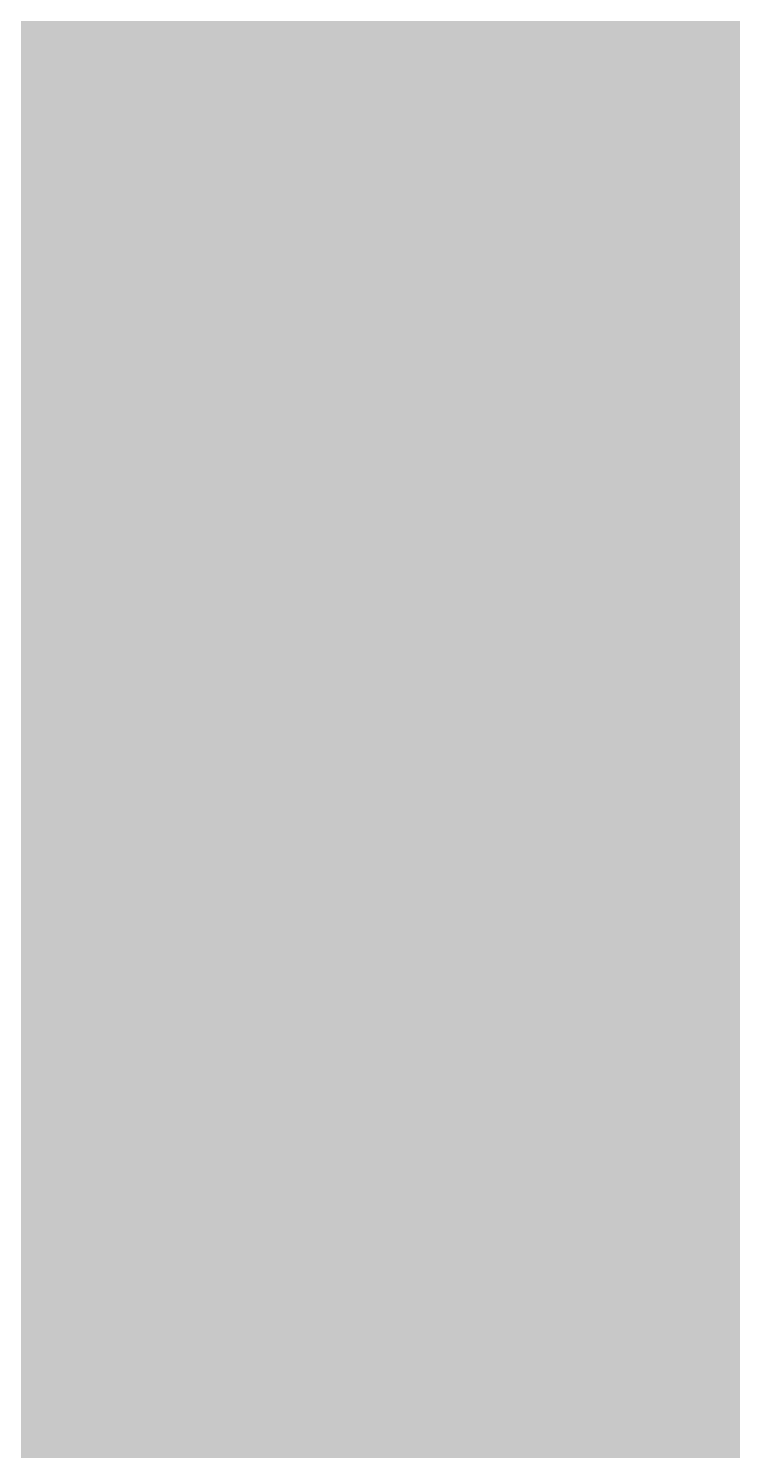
# Model space of a CAD drawing. Header units: millimetres. Extents: x 0 to 318, y 0 to 212.
# Drawn here: x 179.1 to 206, y 103.1 to 157.4 of the extents above; entities that cross this region are included whole.
import ezdxf

# ---------------------------------------------------------------- set-up
doc = ezdxf.new("R2010")
doc.units = ezdxf.units.MM

msp = doc.modelspace()

# ---------------------------------------------------------------- hatches: boundary and pattern name
for color, points in [(254, [(14.1633, 0.0536), (13.9878, 0.0533), (13.8125, 0.0559), (13.6373, 0.061), (13.462, 0.0686), (13.2893, 0.0787), (13.114, 0.0914), (12.9413, 0.1041), (12.7686, 0.1219), (12.5959, 0.1397), (12.4231, 0.16), (12.2504, 0.1829), (12.0777, 0.2057), (11.9075, 0.2337), (11.7373, 0.2616), (11.5672, 0.2921), (11.397, 0.3251), (11.2268, 0.3607), (11.0592, 0.3988), (10.8915, 0.4369), (10.7239, 0.4775), (10.5562, 0.5207), (10.3886, 0.5664), (10.2235, 0.6121), (10.0584, 0.6629), (9.8933, 0.7137), (9.7307, 0.7671), (9.5682, 0.8204), (9.4056, 0.8788), (9.2431, 0.9373), (9.083, 0.9982), (8.923, 1.0617), (8.763, 1.1252), (8.6055, 1.1938), (8.4455, 1.2624), (8.2906, 1.331), (8.1331, 1.4046), (7.9781, 1.4783), (7.8232, 1.5545), (7.6708, 1.6332), (7.5184, 1.7145), (7.366, 1.7958), (7.2161, 1.8796), (7.0663, 1.966), (6.919, 2.0523), (6.7716, 2.1438), (6.6243, 2.2352), (6.4795, 2.3266), (6.3348, 2.4232), (6.19, 2.5197), (6.0477, 2.6187), (5.908, 2.7178), (5.7683, 2.8194), (5.6286, 2.9235), (5.4915, 3.0302), (5.3543, 3.1369), (5.2197, 3.2461), (5.0851, 3.3579), (4.953, 3.4722), (4.8209, 3.5865), (4.6914, 3.7033), (4.5644, 3.8202), (4.4348, 3.9395), (4.3104, 4.0615), (4.1859, 4.1859), (4.0615, 4.3104), (3.9395, 4.4348), (3.8202, 4.5618), (3.7033, 4.6914), (3.5865, 4.8209), (3.4722, 4.953), (3.3579, 5.0851), (3.2487, 5.2197), (3.1369, 5.3543), (3.0302, 5.4915), (2.9235, 5.6286), (2.8194, 5.7683), (2.7178, 5.908), (2.6187, 6.0477), (2.5197, 6.19), (2.4232, 6.3348), (2.3266, 6.477), (2.2352, 6.6243), (2.1438, 6.7691), (2.0523, 6.9164), (1.966, 7.0663), (1.8796, 7.2161), (1.7958, 7.366), (1.7145, 7.5184), (1.6332, 7.6708), (1.5545, 7.8232), (1.4783, 7.9781), (1.4046, 8.1331), (1.331, 8.2906), (1.2598, 8.4455), (1.1913, 8.603), (1.1252, 8.763), (1.0592, 8.923), (0.9982, 9.083), (0.9373, 9.2431), (0.8763, 9.4056), (0.8204, 9.5682), (0.7645, 9.7307), (0.7112, 9.8933), (0.6604, 10.0584), (0.6121, 10.2235), (0.5639, 10.3911), (0.5207, 10.5562), (0.4775, 10.7239), (0.4343, 10.8915), (0.3962, 11.0592), (0.3607, 11.2268), (0.3251, 11.397), (0.2921, 11.5672), (0.2616, 11.7373), (0.2311, 11.9075), (0.2057, 12.0802), (0.1803, 12.2504), (0.1575, 12.4231), (0.1372, 12.5959), (0.1194, 12.7686), (0.1041, 12.9413), (0.0889, 13.1166), (0.0787, 13.2893), (0.0686, 13.4645), (0.061, 13.6373), (0.0559, 13.8125), (0.0508, 13.9878), (0.0508, 14.163), (0.0522, 197.6092), (0.0508, 197.7822), (0.0559, 197.9574), (0.061, 198.1327), (0.0686, 198.308), (0.0787, 198.4807), (0.0889, 198.6559), (0.1041, 198.8287), (0.1194, 199.0014), (0.1372, 199.1741), (0.1575, 199.3468), (0.1803, 199.5195), (0.2057, 199.6923), (0.2311, 199.8624), (0.2616, 200.0326), (0.2921, 200.2028), (0.3251, 200.373), (0.3607, 200.5432), (0.3962, 200.7108), (0.4343, 200.8784), (0.4775, 201.0461), (0.5207, 201.2137), (0.5639, 201.3814), (0.6121, 201.5465), (0.6604, 201.7116), (0.7112, 201.8767), (0.7645, 202.0392), (0.8204, 202.2018), (0.8763, 202.3643), (0.9373, 202.5269), (0.9982, 202.6869), (1.0592, 202.8469), (1.1252, 203.007), (1.1913, 203.1644), (1.2598, 203.3245), (1.331, 203.4794), (1.4046, 203.6369), (1.4783, 203.7918), (1.5545, 203.9468), (1.6332, 204.0992), (1.7145, 204.2516), (1.7958, 204.404), (1.8796, 204.5538), (1.966, 204.7037), (2.0523, 204.851), (2.1438, 204.9983), (2.2352, 205.1456), (2.3266, 205.2904), (2.4232, 205.4352), (2.5197, 205.58), (2.6187, 205.7222), (2.7178, 205.8619), (2.8194, 206.0016), (2.9235, 206.1413), (3.0302, 206.2785), (3.1369, 206.4156), (3.2487, 206.5503), (3.3579, 206.6849), (3.4722, 206.817), (3.5865, 206.949), (3.7033, 207.0786), (3.8202, 207.2056), (3.9395, 207.3351), (4.0615, 207.4596), (4.1859, 207.584), (4.3104, 207.7085), (4.4348, 207.8304), (4.5644, 207.9498), (4.6914, 208.0666), (4.8209, 208.1835), (4.953, 208.2978), (5.0851, 208.4121), (5.2197, 208.5213), (5.3543, 208.6331), (5.4915, 208.7397), (5.6286, 208.8464), (5.7683, 208.9506), (5.908, 209.0522), (6.0477, 209.1512), (6.19, 209.2503), (6.3348, 209.3468), (6.4795, 209.4433), (6.6243, 209.5348), (6.7716, 209.6262), (6.919, 209.7176), (7.0663, 209.804), (7.2161, 209.8904), (7.366, 209.9742), (7.5184, 210.0555), (7.6708, 210.1367), (7.8232, 210.2155), (7.9781, 210.2917), (8.1331, 210.3653), (8.2906, 210.439), (8.4455, 210.5101), (8.6055, 210.5787), (8.763, 210.6447), (8.923, 210.7108), (9.083, 210.7717), (9.2431, 210.8327), (9.4056, 210.8937), (9.5682, 210.9495), (9.7307, 211.0054), (9.8933, 211.0588), (10.0584, 211.1096), (10.2235, 211.1578), (10.3886, 211.2061), (10.5562, 211.2493), (10.7239, 211.2924), (10.8915, 211.3356), (11.0592, 211.3737), (11.2268, 211.4093), (11.397, 211.4448), (11.5672, 211.4779), (11.7373, 211.5083), (11.9075, 211.5388), (12.0777, 211.5642), (12.2504, 211.5896), (12.4231, 211.6125), (12.5959, 211.6328), (12.7686, 211.6506), (12.9413, 211.6658), (13.114, 211.6811), (13.2893, 211.6912), (13.462, 211.7014), (13.6373, 211.709), (13.8125, 211.7141), (13.9878, 211.7192), (14.163, 211.7192), (303.4411, 211.7203), (303.6164, 211.7192), (303.7891, 211.7141), (303.9643, 211.709), (304.1396, 211.7014), (304.3149, 211.6912), (304.4876, 211.6811), (304.6603, 211.6658), (304.8356, 211.6506), (305.0083, 211.6328), (305.181, 211.6125), (305.3512, 211.5896), (305.5239, 211.5642), (305.6941, 211.5388), (305.8668, 211.5083), (306.037, 211.4779), (306.2072, 211.4448), (306.3748, 211.4093), (306.545, 211.3737), (306.7126, 211.3356), (306.8803, 211.2924), (307.0479, 211.2493), (307.213, 211.2061), (307.3781, 211.1578), (307.5432, 211.1096), (307.7083, 211.0588), (307.8734, 211.0054), (308.036, 210.9495), (308.1985, 210.8937), (308.3611, 210.8327), (308.5211, 210.7717), (308.6811, 210.7108), (308.8411, 210.6447), (308.9986, 210.5787), (309.1561, 210.5101), (309.3136, 210.439), (309.4711, 210.3653), (309.626, 210.2917), (309.7784, 210.2155), (309.9333, 210.1367), (310.0857, 210.0555), (310.2381, 209.9742), (310.388, 209.8904), (310.5379, 209.804), (310.6852, 209.7176), (310.8325, 209.6262), (310.9798, 209.5348), (311.1246, 209.4433), (311.2694, 209.3468), (311.4116, 209.2503), (311.5539, 209.1512), (311.6961, 209.0522), (311.8358, 208.9506), (311.9755, 208.8464), (312.1127, 208.7397), (312.2473, 208.6331), (312.3844, 208.5213), (312.5165, 208.4121), (312.6511, 208.2978), (312.7807, 208.1835), (312.9128, 208.0666), (313.0398, 207.9498), (313.1668, 207.8304), (313.2938, 207.7085), (313.4182, 207.584), (313.5427, 207.4596), (313.6621, 207.3351), (313.784, 207.2056), (313.9008, 207.0786), (314.0177, 206.949), (314.132, 206.817), (314.2463, 206.6849), (314.3555, 206.5503), (314.4647, 206.4156), (314.5739, 206.2785), (314.6781, 206.1413), (314.7822, 206.0016), (314.8863, 205.8619), (314.9854, 205.7222), (315.0845, 205.58), (315.181, 205.4352), (315.275, 205.2904), (315.3689, 205.1456), (315.4604, 204.9983), (315.5493, 204.851), (315.6382, 204.7037), (315.7245, 204.5538), (315.8084, 204.404), (315.8896, 204.2516), (315.9684, 204.0992), (316.0471, 203.9468), (316.1233, 203.7918), (316.1995, 203.6369), (316.2706, 203.4794), (316.3418, 203.3245), (316.4103, 203.1644), (316.4764, 203.007), (316.5424, 202.8469), (316.6059, 202.6869), (316.6669, 202.5269), (316.7253, 202.3643), (316.7812, 202.2018), (316.8371, 202.0392), (316.8904, 201.8767), (316.9412, 201.7116), (316.9895, 201.5465), (317.0377, 201.3814), (317.0834, 201.2137), (317.1266, 201.0461), (317.1673, 200.8784), (317.2054, 200.7108), (317.2435, 200.5432), (317.2765, 200.373), (317.3095, 200.2028), (317.34, 200.0326), (317.3705, 199.8624), (317.3959, 199.6923), (317.4213, 199.5195), (317.4441, 199.3468), (317.4644, 199.1741), (317.4822, 199.0014), (317.4975, 198.8287), (317.5127, 198.6559), (317.5229, 198.4807), (317.533, 198.308), (317.5406, 198.1327), (317.5457, 197.9574), (317.5508, 197.7822), (317.5508, 197.6069), (317.5522, 14.1647), (317.5508, 13.9878), (317.5457, 13.8125), (317.5406, 13.6373), (317.533, 13.4645), (317.5229, 13.2893), (317.5127, 13.1166), (317.4975, 12.9413), (317.4822, 12.7686), (317.4644, 12.5959), (317.4441, 12.4231), (317.4213, 12.2504), (317.3959, 12.0802), (317.3705, 11.9075), (317.34, 11.7373), (317.3095, 11.5672), (317.2765, 11.397), (317.2435, 11.2268), (317.2054, 11.0592), (317.1673, 10.8915), (317.1266, 10.7239), (317.0834, 10.5562), (317.0377, 10.3911), (316.9895, 10.2235), (316.9412, 10.0584), (316.8904, 9.8933), (316.8371, 9.7307), (316.7812, 9.5682), (316.7253, 9.4056), (316.6669, 9.2431), (316.6059, 9.083), (316.5424, 8.923), (316.4764, 8.763), (316.4103, 8.603), (316.3418, 8.4455), (316.2706, 8.2906), (316.1995, 8.1331), (316.1233, 7.9781), (316.0471, 7.8232), (315.9684, 7.6708), (315.8896, 7.5184), (315.8084, 7.366), (315.7245, 7.2161), (315.6382, 7.0663), (315.5493, 6.9164), (315.4604, 6.7691), (315.3689, 6.6243), (315.275, 6.477), (315.181, 6.3348), (315.0845, 6.19), (314.9854, 6.0477), (314.8863, 5.908), (314.7822, 5.7683), (314.6781, 5.6286), (314.5739, 5.4915), (314.4647, 5.3543), (314.3555, 5.2197), (314.2463, 5.0851), (314.132, 4.953), (314.0177, 4.8209), (313.9008, 4.6914), (313.784, 4.5618), (313.6621, 4.4348), (313.5427, 4.3104), (313.4182, 4.1859), (313.2938, 4.0615), (313.1668, 3.9395), (313.0398, 3.8202), (312.9128, 3.7033), (312.7807, 3.5865), (312.6511, 3.4722), (312.5165, 3.3579), (312.3844, 3.2461), (312.2473, 3.1369), (312.1127, 3.0302), (311.9755, 2.9235), (311.8358, 2.8194), (311.6961, 2.7178), (311.5539, 2.6187), (311.4116, 2.5197), (311.2694, 2.4232), (311.1246, 2.3266), (310.9798, 2.2352), (310.8325, 2.1438), (310.6852, 2.0523), (310.5379, 1.966), (310.388, 1.8796), (310.2381, 1.7958), (310.0857, 1.7145), (309.9333, 1.6332), (309.7784, 1.5545), (309.626, 1.4783), (309.4711, 1.4046), (309.3136, 1.331), (309.1561, 1.2624), (308.9986, 1.1938), (308.8411, 1.1252), (308.6811, 1.0617), (308.5211, 0.9982), (308.3611, 0.9373), (308.1985, 0.8788), (308.036, 0.8204), (307.8734, 0.7671), (307.7083, 0.7137), (307.5432, 0.6629), (307.3781, 0.6121), (307.213, 0.5664), (307.0479, 0.5207), (306.8803, 0.4775), (306.7126, 0.4369), (306.545, 0.3988), (306.3748, 0.3607), (306.2072, 0.3251), (306.037, 0.2921), (305.8668, 0.2616), (305.6941, 0.2337), (305.5239, 0.2057), (305.3512, 0.1829), (305.181, 0.16), (305.0083, 0.1397), (304.8356, 0.1219), (304.6603, 0.1041), (304.4876, 0.0914), (304.3149, 0.0787), (304.1396, 0.0686), (303.9643, 0.061), (303.7891, 0.0559), (303.6164, 0.0533), (303.4411, 0.0533)]), (24, [(14.1633, 5.3453), (13.9344, 5.3467), (13.7084, 5.3543), (13.4849, 5.3696), (13.2613, 5.3899), (13.0378, 5.4153), (12.8194, 5.4458), (12.6009, 5.4813), (12.385, 5.522), (12.1717, 5.5702), (11.9583, 5.621), (11.7475, 5.6794), (11.5392, 5.7404), (11.3335, 5.8064), (11.1303, 5.8801), (10.9296, 5.9563), (10.729, 6.0376), (10.5334, 6.1239), (10.3378, 6.2128), (10.1473, 6.3094), (9.9593, 6.4084), (9.7714, 6.5126), (9.5885, 6.6218), (9.4082, 6.7335), (9.2304, 6.8504), (9.0576, 6.9698), (8.8849, 7.0968), (8.7173, 7.2238), (8.5522, 7.3584), (8.3896, 7.4955), (8.2321, 7.6352), (8.0772, 7.78), (7.9273, 7.9273), (7.7775, 8.0772), (7.6352, 8.2321), (7.493, 8.3922), (7.3558, 8.5522), (7.2238, 8.7173), (7.0942, 8.8875), (6.9698, 9.0576), (6.8504, 9.2329), (6.7335, 9.4107), (6.6192, 9.591), (6.5126, 9.7739), (6.4084, 9.9593), (6.3068, 10.1473), (6.2128, 10.3403), (6.1214, 10.5334), (6.035, 10.7315), (5.9538, 10.9296), (5.8776, 11.1303), (5.8064, 11.3335), (5.7404, 11.5418), (5.6769, 11.75), (5.621, 11.9583), (5.5677, 12.1717), (5.522, 12.385), (5.4813, 12.6009), (5.4432, 12.8194), (5.4127, 13.0404), (5.3873, 13.2613), (5.3696, 13.4849), (5.3543, 13.7084), (5.3467, 13.937), (5.3416, 14.163), (5.3439, 197.6092), (5.3467, 197.8355), (5.3543, 198.0616), (5.3696, 198.2851), (5.3873, 198.5086), (5.4127, 198.7321), (5.4432, 198.9506), (5.4813, 199.169), (5.522, 199.3849), (5.5677, 199.5983), (5.621, 199.8116), (5.6769, 200.0225), (5.7404, 200.2307), (5.8064, 200.4365), (5.8776, 200.6397), (5.9538, 200.8403), (6.035, 201.041), (6.1214, 201.2366), (6.2128, 201.4322), (6.3068, 201.6227), (6.4084, 201.8106), (6.5126, 201.9986), (6.6192, 202.1815), (6.7335, 202.3618), (6.8504, 202.5396), (6.9698, 202.7123), (7.0942, 202.885), (7.2238, 203.0527), (7.3558, 203.2178), (7.493, 203.3803), (7.6352, 203.5378), (7.7775, 203.6928), (7.9273, 203.8426), (8.0772, 203.9925), (8.2321, 204.1347), (8.3896, 204.277), (8.5522, 204.4141), (8.7173, 204.5462), (8.8849, 204.6757), (9.0576, 204.8002), (9.2304, 204.9196), (9.4082, 205.0364), (9.5885, 205.1507), (9.7714, 205.2574), (9.9593, 205.3615), (10.1473, 205.4631), (10.3378, 205.5571), (10.5334, 205.6486), (10.729, 205.7349), (10.9296, 205.8162), (11.1303, 205.8924), (11.3335, 205.9635), (11.5392, 206.0296), (11.7475, 206.0931), (11.9583, 206.1489), (12.1717, 206.2023), (12.385, 206.248), (12.6009, 206.2886), (12.8194, 206.3267), (13.0378, 206.3572), (13.2613, 206.3826), (13.4849, 206.4004), (13.7084, 206.4156), (13.9344, 206.4233), (14.163, 206.4283), (303.4411, 206.4286), (303.6672, 206.4233), (303.8932, 206.4156), (304.1193, 206.4004), (304.3428, 206.3826), (304.5638, 206.3572), (304.7822, 206.3267), (305.0007, 206.2886), (305.2166, 206.248), (305.4325, 206.2023), (305.6433, 206.1489), (305.8541, 206.0931), (306.0624, 206.0296), (306.2681, 205.9635), (306.4713, 205.8924), (306.6745, 205.8162), (306.8726, 205.7349), (307.0708, 205.6486), (307.2638, 205.5571), (307.4543, 205.4631), (307.6448, 205.3615), (307.8302, 205.2574), (308.0131, 205.1507), (308.1934, 205.0364), (308.3712, 204.9196), (308.5465, 204.8002), (308.7167, 204.6757), (308.8843, 204.5462), (309.0494, 204.4141), (309.212, 204.277), (309.3695, 204.1347), (309.5244, 203.9925), (309.6768, 203.8426), (309.8241, 203.6928), (309.9689, 203.5378), (310.1086, 203.3803), (310.2458, 203.2178), (310.3778, 203.0527), (310.5074, 202.885), (310.6318, 202.7123), (310.7538, 202.5396), (310.8706, 202.3618), (310.9824, 202.1815), (311.0916, 201.9986), (311.1957, 201.8106), (311.2948, 201.6227), (311.3888, 201.4322), (311.4802, 201.2366), (311.5666, 201.041), (311.6478, 200.8403), (311.724, 200.6397), (311.7952, 200.4365), (311.8637, 200.2307), (311.9247, 200.0225), (311.9806, 199.8116), (312.0339, 199.5983), (312.0796, 199.3849), (312.1203, 199.169), (312.1584, 198.9506), (312.1889, 198.7321), (312.2143, 198.5086), (312.2346, 198.2851), (312.2473, 198.0616), (312.2574, 197.8355), (312.26, 197.6069), (312.2605, 14.1647), (312.2574, 13.937), (312.2473, 13.7084), (312.2346, 13.4849), (312.2143, 13.2613), (312.1889, 13.0404), (312.1584, 12.8194), (312.1203, 12.6009), (312.0796, 12.385), (312.0339, 12.1717), (311.9806, 11.9583), (311.9247, 11.75), (311.8637, 11.5418), (311.7952, 11.3335), (311.724, 11.1303), (311.6478, 10.9296), (311.5666, 10.7315), (311.4802, 10.5334), (311.3888, 10.3403), (311.2948, 10.1473), (311.1957, 9.9593), (311.0916, 9.7739), (310.9824, 9.591), (310.8706, 9.4107), (310.7538, 9.2329), (310.6318, 9.0576), (310.5074, 8.8875), (310.3778, 8.7173), (310.2458, 8.5522), (310.1086, 8.3922), (309.9689, 8.2321), (309.8241, 8.0772), (309.6768, 7.9273), (309.5244, 7.78), (309.3695, 7.6352), (309.212, 7.4955), (309.0494, 7.3584), (308.8843, 7.2238), (308.7167, 7.0968), (308.5465, 6.9698), (308.3712, 6.8504), (308.1934, 6.7335), (308.0131, 6.6218), (307.8302, 6.5126), (307.6448, 6.4084), (307.4543, 6.3094), (307.2638, 6.2128), (307.0708, 6.1239), (306.8726, 6.0376), (306.6745, 5.9563), (306.4713, 5.8801), (306.2681, 5.8064), (306.0624, 5.7404), (305.8541, 5.6794), (305.6433, 5.621), (305.4325, 5.5702), (305.2166, 5.522), (305.0007, 5.4813), (304.7822, 5.4458), (304.5638, 5.4153), (304.3428, 5.3899), (304.1193, 5.3696), (303.8932, 5.3543), (303.6672, 5.3467), (303.4411, 5.3442)])]:
    msp.add_hatch(color=color).paths.add_polyline_path(points)
h = msp.add_hatch(color=254)
edge = h.paths.add_edge_path()
edge.add_line((190.1857, 134.2069), (190.34, 134.206))
edge.add_line((190.34, 134.206), (190.4949, 134.2034))
edge.add_line((190.4949, 134.2034), (190.6473, 134.2009))
edge.add_line((190.6473, 134.2009), (190.7972, 134.1958))
edge.add_line((190.7972, 134.1958), (190.942, 134.1907))
edge.add_line((190.942, 134.1907), (191.0867, 134.1831))
edge.add_line((191.0867, 134.1831), (191.229, 134.1755))
edge.add_line((191.229, 134.1755), (191.3687, 134.1653))
edge.add_line((191.3687, 134.1653), (191.5058, 134.1552))
edge.add_line((191.5058, 134.1552), (191.6405, 134.1399))
edge.add_line((191.6405, 134.1399), (191.7725, 134.1247))
edge.add_line((191.7725, 134.1247), (191.9021, 134.1095))
edge.add_line((191.9021, 134.1095), (192.0291, 134.0891))
edge.add_line((192.0291, 134.0891), (192.1561, 134.0688))
edge.add_line((192.1561, 134.0688), (192.278, 134.046))
edge.add_line((192.278, 134.046), (192.3974, 134.0206))
edge.add_line((192.3974, 134.0206), (192.5168, 133.9926))
edge.add_line((192.5168, 133.9926), (192.6311, 133.9621))
edge.add_line((192.6311, 133.9621), (192.7428, 133.9291))
edge.add_line((192.7428, 133.9291), (192.8546, 133.8936))
edge.add_line((192.8546, 133.8936), (192.9613, 133.8555))
edge.add_line((192.9613, 133.8555), (193.0679, 133.8148))
edge.add_line((193.0679, 133.8148), (193.1695, 133.7716))
edge.add_line((193.1695, 133.7716), (193.2711, 133.7259))
edge.add_line((193.2711, 133.7259), (193.3702, 133.6777))
edge.add_line((193.3702, 133.6777), (193.4642, 133.6243))
edge.add_line((193.4642, 133.6243), (193.5582, 133.571))
edge.add_line((193.5582, 133.571), (193.6496, 133.5126))
edge.add_line((193.6496, 133.5126), (193.736, 133.4491))
edge.add_line((193.736, 133.4491), (193.8223, 133.3856))
edge.add_line((193.8223, 133.3856), (193.9061, 133.317))
edge.add_line((193.9061, 133.317), (193.9874, 133.2459))
edge.add_line((193.9874, 133.2459), (194.0662, 133.1697))
edge.add_line((194.0662, 133.1697), (194.1424, 133.0909))
edge.add_line((194.1424, 133.0909), (194.2135, 133.0071))
edge.add_line((194.2135, 133.0071), (194.2846, 132.9207))
edge.add_line((194.2846, 132.9207), (194.3532, 132.8293))
edge.add_line((194.3532, 132.8293), (194.4192, 132.7353))
edge.add_line((194.4192, 132.7353), (194.4827, 132.6363))
edge.add_line((194.4827, 132.6363), (194.5462, 132.5347))
edge.add_line((194.5462, 132.5347), (194.6046, 132.428))
edge.add_line((194.6046, 132.428), (194.6605, 132.3162))
edge.add_line((194.6605, 132.3162), (194.7139, 132.1994))
edge.add_line((194.7139, 132.1994), (194.7647, 132.08))
edge.add_line((194.7647, 132.08), (194.8129, 131.9555))
edge.add_line((194.8129, 131.9555), (194.8586, 131.826))
edge.add_line((194.8586, 131.826), (194.9044, 131.6914))
edge.add_line((194.9044, 131.6914), (194.945, 131.5542))
edge.add_line((194.945, 131.5542), (194.9831, 131.4094))
edge.add_line((194.9831, 131.4094), (195.0187, 131.2621))
edge.add_line((195.0187, 131.2621), (195.0542, 131.1072))
edge.add_line((195.0542, 131.1072), (195.0847, 130.9497))
edge.add_line((195.0847, 130.9497), (195.1126, 130.7846))
edge.add_line((195.1126, 130.7846), (195.1406, 130.617))
edge.add_line((195.1406, 130.617), (195.1634, 130.4417))
edge.add_line((195.1634, 130.4417), (195.1863, 130.2614))
edge.add_line((195.1863, 130.2614), (195.2041, 130.0759))
edge.add_line((195.2041, 130.0759), (195.2193, 129.8854))
edge.add_line((195.2193, 129.8854), (195.2346, 129.6873))
edge.add_line((195.2346, 129.6873), (195.2447, 129.4867))
edge.add_line((195.2447, 129.4867), (195.2549, 129.2784))
edge.add_line((195.2549, 129.2784), (195.26, 129.065))
edge.add_line((195.26, 129.065), (195.265, 128.844))
edge.add_line((195.265, 128.844), (195.265, 128.618))
edge.add_line((195.265, 128.618), (195.2667, 126.1427))
edge.add_line((195.2667, 126.1427), (191.9002, 126.1427))
edge.add_line((191.9002, 126.1427), (191.5211, 126.1389))
edge.add_line((191.5211, 126.1389), (191.1502, 126.1313))
edge.add_line((191.1502, 126.1313), (190.7845, 126.1212))
edge.add_line((190.7845, 126.1212), (190.4263, 126.1059))
edge.add_line((190.4263, 126.1059), (190.0733, 126.0831))
edge.add_line((190.0733, 126.0831), (189.7253, 126.0577))
edge.add_line((189.7253, 126.0577), (189.3875, 126.0272))
edge.add_line((189.3875, 126.0272), (189.0522, 125.9942))
edge.add_line((189.0522, 125.9942), (188.7245, 125.9535))
edge.add_line((188.7245, 125.9535), (188.4045, 125.9103))
edge.add_line((188.4045, 125.9103), (188.087, 125.8595))
edge.add_line((188.087, 125.8595), (187.7797, 125.8062))
edge.add_line((187.7797, 125.8062), (187.4774, 125.7478))
edge.add_line((187.4774, 125.7478), (187.1802, 125.6817))
edge.add_line((187.1802, 125.6817), (186.8881, 125.6132))
edge.add_line((186.8881, 125.6132), (186.6036, 125.5395))
edge.add_line((186.6036, 125.5395), (186.3268, 125.4608))
edge.add_line((186.3268, 125.4608), (186.055, 125.3769))
edge.add_line((186.055, 125.3769), (185.7883, 125.288))
edge.add_line((185.7883, 125.288), (185.5292, 125.1941))
edge.add_line((185.5292, 125.1941), (185.2752, 125.095))
edge.add_line((185.2752, 125.095), (185.0263, 124.9909))
edge.add_line((185.0263, 124.9909), (184.785, 124.8816))
edge.add_line((184.785, 124.8816), (184.5488, 124.7673))
edge.add_line((184.5488, 124.7673), (184.3202, 124.648))
edge.add_line((184.3202, 124.648), (184.0967, 124.5235))
edge.add_line((184.0967, 124.5235), (183.8782, 124.394))
edge.add_line((183.8782, 124.394), (183.6674, 124.2593))
edge.add_line((183.6674, 124.2593), (183.4617, 124.1196))
edge.add_line((183.4617, 124.1196), (183.2635, 123.9723))
edge.add_line((183.2635, 123.9723), (183.0705, 123.8225))
edge.add_line((183.0705, 123.8225), (182.8825, 123.665))
edge.add_line((182.8825, 123.665), (182.6997, 123.5024))
edge.add_line((182.6997, 123.5024), (182.5244, 123.3348))
edge.add_line((182.5244, 123.3348), (182.3542, 123.1621))
edge.add_line((182.3542, 123.1621), (182.1917, 122.9843))
edge.add_line((182.1917, 122.9843), (182.0342, 122.8014))
edge.add_line((182.0342, 122.8014), (181.8818, 122.6109))
edge.add_line((181.8818, 122.6109), (181.7345, 122.4153))
edge.add_line((181.7345, 122.4153), (181.5948, 122.2172))
edge.add_line((181.5948, 122.2172), (181.4601, 122.0089))
edge.add_line((181.4601, 122.0089), (181.3331, 121.7981))
edge.add_line((181.3331, 121.7981), (181.2087, 121.5822))
edge.add_line((181.2087, 121.5822), (181.0918, 121.3587))
edge.add_line((181.0918, 121.3587), (180.9826, 121.1301))
edge.add_line((180.9826, 121.1301), (180.8759, 120.8938))
edge.add_line((180.8759, 120.8938), (180.7769, 120.6551))
edge.add_line((180.7769, 120.6551), (180.6829, 120.4087))
edge.add_line((180.6829, 120.4087), (180.5965, 120.1572))
edge.add_line((180.5965, 120.1572), (180.5127, 119.8982))
edge.add_line((180.5127, 119.8982), (180.4365, 119.6365))
edge.add_line((180.4365, 119.6365), (180.3654, 119.3673))
edge.add_line((180.3654, 119.3673), (180.3019, 119.0904))
edge.add_line((180.3019, 119.0904), (180.2409, 118.8085))
edge.add_line((180.2409, 118.8085), (180.1876, 118.5215))
edge.add_line((180.1876, 118.5215), (180.1393, 118.2294))
edge.add_line((180.1393, 118.2294), (180.0987, 117.9297))
edge.add_line((180.0987, 117.9297), (180.0606, 117.6249))
edge.add_line((180.0606, 117.6249), (180.0301, 117.3124))
edge.add_line((180.0301, 117.3124), (180.0047, 116.9949))
edge.add_line((180.0047, 116.9949), (179.9869, 116.6724))
edge.add_line((179.9869, 116.6724), (179.9717, 116.3422))
edge.add_line((179.9717, 116.3422), (179.9641, 116.0069))
edge.add_line((179.9641, 116.0069), (179.9615, 115.664))
edge.add_line((179.9615, 115.664), (179.9641, 115.2982))
edge.add_line((179.9641, 115.2982), (179.9717, 114.9401))
edge.add_line((179.9717, 114.9401), (179.9869, 114.5921))
edge.add_line((179.9869, 114.5921), (180.0047, 114.2492))
edge.add_line((180.0047, 114.2492), (180.0301, 113.9139))
edge.add_line((180.0301, 113.9139), (180.0606, 113.5888))
edge.add_line((180.0606, 113.5888), (180.0936, 113.2688))
edge.add_line((180.0936, 113.2688), (180.1343, 112.9563))
edge.add_line((180.1343, 112.9563), (180.18, 112.6515))
edge.add_line((180.18, 112.6515), (180.2308, 112.3518))
edge.add_line((180.2308, 112.3518), (180.2867, 112.0623))
edge.add_line((180.2867, 112.0623), (180.3476, 111.7778))
edge.add_line((180.3476, 111.7778), (180.4111, 111.5035))
edge.add_line((180.4111, 111.5035), (180.4822, 111.2342))
edge.add_line((180.4822, 111.2342), (180.5559, 110.9701))
edge.add_line((180.5559, 110.9701), (180.6372, 110.7161))
edge.add_line((180.6372, 110.7161), (180.721, 110.4671))
edge.add_line((180.721, 110.4671), (180.8099, 110.2233))
edge.add_line((180.8099, 110.2233), (180.9039, 109.9896))
edge.add_line((180.9039, 109.9896), (181.0004, 109.7585))
edge.add_line((181.0004, 109.7585), (181.1045, 109.5375))
edge.add_line((181.1045, 109.5375), (181.2112, 109.3216))
edge.add_line((181.2112, 109.3216), (181.323, 109.1108))
edge.add_line((181.323, 109.1108), (181.4373, 108.9076))
edge.add_line((181.4373, 108.9076), (181.5567, 108.712))
edge.add_line((181.5567, 108.712), (181.6811, 108.5215))
edge.add_line((181.6811, 108.5215), (181.8107, 108.3361))
edge.add_line((181.8107, 108.3361), (181.9427, 108.1583))
edge.add_line((181.9427, 108.1583), (182.0774, 107.9856))
edge.add_line((182.0774, 107.9856), (182.2171, 107.8205))
edge.add_line((182.2171, 107.8205), (182.3618, 107.6579))
edge.add_line((182.3618, 107.6579), (182.5092, 107.5055))
edge.add_line((182.5092, 107.5055), (182.6616, 107.3556))
edge.add_line((182.6616, 107.3556), (182.8165, 107.2134))
edge.add_line((182.8165, 107.2134), (182.974, 107.0737))
edge.add_line((182.974, 107.0737), (183.1365, 106.9416))
edge.add_line((183.1365, 106.9416), (183.3042, 106.8172))
edge.add_line((183.3042, 106.8172), (183.4718, 106.6952))
edge.add_line((183.4718, 106.6952), (183.6445, 106.5784))
edge.add_line((183.6445, 106.5784), (183.8223, 106.4692))
edge.add_line((183.8223, 106.4692), (184.0001, 106.365))
edge.add_line((184.0001, 106.365), (184.183, 106.2634))
edge.add_line((184.183, 106.2634), (184.371, 106.1695))
edge.add_line((184.371, 106.1695), (184.5589, 106.0806))
edge.add_line((184.5589, 106.0806), (184.752, 105.9942))
edge.add_line((184.752, 105.9942), (184.9476, 105.9155))
edge.add_line((184.9476, 105.9155), (185.1457, 105.8393))
edge.add_line((185.1457, 105.8393), (185.3463, 105.7707))
edge.add_line((185.3463, 105.7707), (185.5495, 105.7046))
edge.add_line((185.5495, 105.7046), (185.7578, 105.6437))
edge.add_line((185.7578, 105.6437), (185.9661, 105.5878))
edge.add_line((185.9661, 105.5878), (186.1795, 105.537))
edge.add_line((186.1795, 105.537), (186.3928, 105.4887))
edge.add_line((186.3928, 105.4887), (186.6113, 105.4481))
edge.add_line((186.6113, 105.4481), (186.8322, 105.41))
edge.add_line((186.8322, 105.41), (187.0532, 105.3744))
edge.add_line((187.0532, 105.3744), (187.2793, 105.344))
edge.add_line((187.2793, 105.344), (187.5053, 105.3186))
edge.add_line((187.5053, 105.3186), (187.7365, 105.2982))
edge.add_line((187.7365, 105.2982), (187.9676, 105.2805))
edge.add_line((187.9676, 105.2805), (188.2013, 105.2678))
edge.add_line((188.2013, 105.2678), (188.4375, 105.2576))
edge.add_line((188.4375, 105.2576), (188.6763, 105.2525))
edge.add_line((188.6763, 105.2525), (188.915, 105.25))
edge.add_line((188.915, 105.25), (189.0954, 105.2525))
edge.add_line((189.0954, 105.2525), (189.2732, 105.2551))
edge.add_line((189.2732, 105.2551), (189.4484, 105.2627))
edge.add_line((189.4484, 105.2627), (189.6212, 105.2728))
edge.add_line((189.6212, 105.2728), (189.7913, 105.2855))
edge.add_line((189.7913, 105.2855), (189.959, 105.3008))
edge.add_line((189.959, 105.3008), (190.1241, 105.3186))
edge.add_line((190.1241, 105.3186), (190.2866, 105.3389))
edge.add_line((190.2866, 105.3389), (190.4467, 105.3617))
edge.add_line((190.4467, 105.3617), (190.6041, 105.3897))
edge.add_line((190.6041, 105.3897), (190.7591, 105.4176))
edge.add_line((190.7591, 105.4176), (190.9115, 105.4481))
edge.add_line((190.9115, 105.4481), (191.0639, 105.4811))
edge.add_line((191.0639, 105.4811), (191.2112, 105.5167))
edge.add_line((191.2112, 105.5167), (191.3585, 105.5548))
edge.add_line((191.3585, 105.5548), (191.5008, 105.5954))
edge.add_line((191.5008, 105.5954), (191.643, 105.6386))
edge.add_line((191.643, 105.6386), (191.7827, 105.6843))
edge.add_line((191.7827, 105.6843), (191.9173, 105.73))
edge.add_line((191.9173, 105.73), (192.0519, 105.7808))
edge.add_line((192.0519, 105.7808), (192.1866, 105.8316))
edge.add_line((192.1866, 105.8316), (192.3161, 105.885))
edge.add_line((192.3161, 105.885), (192.4431, 105.9409))
edge.add_line((192.4431, 105.9409), (192.5701, 105.9993))
edge.add_line((192.5701, 105.9993), (192.6946, 106.0602))
edge.add_line((192.6946, 106.0602), (192.8165, 106.1237))
edge.add_line((192.8165, 106.1237), (192.9359, 106.1872))
edge.add_line((192.9359, 106.1872), (193.0527, 106.2533))
edge.add_line((193.0527, 106.2533), (193.1695, 106.3219))
edge.add_line((193.1695, 106.3219), (193.2813, 106.3904))
edge.add_line((193.2813, 106.3904), (193.3931, 106.4616))
edge.add_line((193.3931, 106.4616), (193.5023, 106.5352))
edge.add_line((193.5023, 106.5352), (193.6115, 106.6114))
edge.add_line((193.6115, 106.6114), (193.7156, 106.6876))
edge.add_line((193.7156, 106.6876), (193.8198, 106.7664))
edge.add_line((193.8198, 106.7664), (193.9214, 106.8476))
edge.add_line((193.9214, 106.8476), (194.023, 106.9289))
edge.add_line((194.023, 106.9289), (194.1195, 107.0127))
edge.add_line((194.1195, 107.0127), (194.216, 107.0991))
edge.add_line((194.216, 107.0991), (194.3125, 107.1855))
edge.add_line((194.3125, 107.1855), (194.404, 107.2718))
edge.add_line((194.404, 107.2718), (194.4954, 107.3633))
edge.add_line((194.4954, 107.3633), (194.5843, 107.4522))
edge.add_line((194.5843, 107.4522), (194.6732, 107.5461))
edge.add_line((194.6732, 107.5461), (194.757, 107.6401))
edge.add_line((194.757, 107.6401), (194.8409, 107.7341))
edge.add_line((194.8409, 107.7341), (194.9247, 107.8306))
edge.add_line((194.9247, 107.8306), (195.006, 107.9297))
edge.add_line((195.006, 107.9297), (195.0847, 108.0262))
edge.add_line((195.0847, 108.0262), (195.1609, 108.1278))
edge.add_line((195.1609, 108.1278), (195.2371, 108.2294))
edge.add_line((195.2371, 108.2294), (195.3133, 108.331))
edge.add_line((195.3133, 108.331), (195.3844, 108.4351))
edge.add_line((195.3844, 108.4351), (195.4555, 108.5393))
edge.add_line((195.4555, 108.5393), (195.5267, 108.6434))
edge.add_line((195.5267, 108.6434), (195.5952, 108.7501))
edge.add_line((195.5952, 108.7501), (195.6613, 108.8568))
edge.add_line((195.6613, 108.8568), (195.7273, 108.966))
edge.add_line((195.7273, 108.966), (195.7908, 109.0752))
edge.add_line((195.7908, 109.0752), (195.8543, 109.1844))
edge.add_line((195.8543, 109.1844), (195.9153, 109.2937))
edge.add_line((195.9153, 109.2937), (195.9762, 109.4054))
edge.add_line((195.9762, 109.4054), (196.0347, 109.5172))
edge.add_line((196.0347, 109.5172), (196.0905, 109.6315))
edge.add_line((196.0905, 109.6315), (197.171, 105.8869))
edge.add_line((197.171, 105.8869), (201.4252, 105.8869))
edge.add_line((201.4252, 105.8869), (201.4252, 129.0006))
edge.add_line((201.4252, 129.0006), (201.422, 129.3317))
edge.add_line((201.422, 129.3317), (201.4169, 129.6619))
edge.add_line((201.4169, 129.6619), (201.4068, 129.9845))
edge.add_line((201.4068, 129.9845), (201.3915, 130.2995))
edge.add_line((201.3915, 130.2995), (201.3737, 130.6119))
edge.add_line((201.3737, 130.6119), (201.3509, 130.9167))
edge.add_line((201.3509, 130.9167), (201.3229, 131.2164))
edge.add_line((201.3229, 131.2164), (201.2925, 131.5136))
edge.add_line((201.2925, 131.5136), (201.2544, 131.8006))
edge.add_line((201.2544, 131.8006), (201.2137, 132.0851))
edge.add_line((201.2137, 132.0851), (201.1705, 132.3645))
edge.add_line((201.1705, 132.3645), (201.1197, 132.6363))
edge.add_line((201.1197, 132.6363), (201.0664, 132.903))
edge.add_line((201.0664, 132.903), (201.008, 133.1671))
edge.add_line((201.008, 133.1671), (200.9419, 133.4237))
edge.add_line((200.9419, 133.4237), (200.8734, 133.6726))
edge.add_line((200.8734, 133.6726), (200.7997, 133.919))
edge.add_line((200.7997, 133.919), (200.7235, 134.1603))
edge.add_line((200.7235, 134.1603), (200.6397, 134.3939))
edge.add_line((200.6397, 134.3939), (200.5508, 134.6225))
edge.add_line((200.5508, 134.6225), (200.4568, 134.8486))
edge.add_line((200.4568, 134.8486), (200.3577, 135.067))
edge.add_line((200.3577, 135.067), (200.2536, 135.2804))
edge.add_line((200.2536, 135.2804), (200.1444, 135.4887))
edge.add_line((200.1444, 135.4887), (200.0301, 135.6893))
edge.add_line((200.0301, 135.6893), (199.9107, 135.8875))
edge.add_line((199.9107, 135.8875), (199.7837, 136.0805))
edge.add_line((199.7837, 136.0805), (199.6542, 136.2659))
edge.add_line((199.6542, 136.2659), (199.517, 136.4488))
edge.add_line((199.517, 136.4488), (199.3748, 136.6241))
edge.add_line((199.3748, 136.6241), (199.2274, 136.7942))
edge.add_line((199.2274, 136.7942), (199.075, 136.9593))
edge.add_line((199.075, 136.9593), (198.915, 137.1219))
edge.add_line((198.915, 137.1219), (198.7499, 137.2768))
edge.add_line((198.7499, 137.2768), (198.5797, 137.4267))
edge.add_line((198.5797, 137.4267), (198.4019, 137.5715))
edge.add_line((198.4019, 137.5715), (198.2191, 137.7086))
edge.add_line((198.2191, 137.7086), (198.0311, 137.8433))
edge.add_line((198.0311, 137.8433), (197.8355, 137.9728))
edge.add_line((197.8355, 137.9728), (197.6349, 138.0973))
edge.add_line((197.6349, 138.0973), (197.4291, 138.2166))
edge.add_line((197.4291, 138.2166), (197.2132, 138.3284))
edge.add_line((197.2132, 138.3284), (196.9948, 138.4376))
edge.add_line((196.9948, 138.4376), (196.7687, 138.5418))
edge.add_line((196.7687, 138.5418), (196.535, 138.6383))
edge.add_line((196.535, 138.6383), (196.2963, 138.7323))
edge.add_line((196.2963, 138.7323), (196.0499, 138.8186))
edge.add_line((196.0499, 138.8186), (195.7984, 138.9024))
edge.add_line((195.7984, 138.9024), (195.5394, 138.9786))
edge.add_line((195.5394, 138.9786), (195.2727, 139.0523))
edge.add_line((195.2727, 139.0523), (195.0009, 139.1209))
edge.add_line((195.0009, 139.1209), (194.7215, 139.1818))
edge.add_line((194.7215, 139.1818), (194.437, 139.2403))
edge.add_line((194.437, 139.2403), (194.1424, 139.2911))
edge.add_line((194.1424, 139.2911), (193.8426, 139.3393))
edge.add_line((193.8426, 139.3393), (193.5353, 139.3825))
edge.add_line((193.5353, 139.3825), (193.2229, 139.4181))
edge.add_line((193.2229, 139.4181), (192.9003, 139.4511))
edge.add_line((192.9003, 139.4511), (192.5726, 139.479))
edge.add_line((192.5726, 139.479), (192.2374, 139.4993))
edge.add_line((192.2374, 139.4993), (191.8945, 139.5171))
edge.add_line((191.8945, 139.5171), (191.5439, 139.5298))
edge.add_line((191.5439, 139.5298), (191.1858, 139.5374))
edge.add_line((191.1858, 139.5374), (190.82, 139.54))
edge.add_line((190.82, 139.54), (190.6651, 139.54))
edge.add_line((190.6651, 139.54), (190.5102, 139.5374))
edge.add_line((190.5102, 139.5374), (190.3527, 139.5349))
edge.add_line((190.3527, 139.5349), (190.1952, 139.5298))
edge.add_line((190.1952, 139.5298), (190.0377, 139.5247))
edge.add_line((190.0377, 139.5247), (189.8802, 139.5171))
edge.add_line((189.8802, 139.5171), (189.7228, 139.5095))
edge.add_line((189.7228, 139.5095), (189.5653, 139.4993))
edge.add_line((189.5653, 139.4993), (189.4053, 139.4892))
edge.add_line((189.4053, 139.4892), (189.2452, 139.479))
edge.add_line((189.2452, 139.479), (189.0878, 139.4663))
edge.add_line((189.0878, 139.4663), (188.9277, 139.4511))
edge.add_line((188.9277, 139.4511), (188.7677, 139.4358))
edge.add_line((188.7677, 139.4358), (188.6077, 139.4206))
edge.add_line((188.6077, 139.4206), (188.4477, 139.4028))
edge.add_line((188.4477, 139.4028), (188.2877, 139.385))
edge.add_line((188.2877, 139.385), (188.1276, 139.3673))
edge.add_line((188.1276, 139.3673), (187.9676, 139.3469))
edge.add_line((187.9676, 139.3469), (187.8076, 139.3241))
edge.add_line((187.8076, 139.3241), (187.6476, 139.3038))
edge.add_line((187.6476, 139.3038), (187.4876, 139.2809))
edge.add_line((187.4876, 139.2809), (187.3301, 139.2555))
edge.add_line((187.3301, 139.2555), (187.1701, 139.2301))
edge.add_line((187.1701, 139.2301), (187.0126, 139.2047))
edge.add_line((187.0126, 139.2047), (186.8526, 139.1793))
edge.add_line((186.8526, 139.1793), (186.6951, 139.1514))
edge.add_line((186.6951, 139.1514), (186.5376, 139.1234))
edge.add_line((186.5376, 139.1234), (186.3801, 139.0929))
edge.add_line((186.3801, 139.0929), (186.2226, 139.0625))
edge.add_line((186.2226, 139.0625), (186.0677, 139.032))
edge.add_line((186.0677, 139.032), (185.9102, 139.0015))
edge.add_line((185.9102, 139.0015), (185.7553, 138.9685))
edge.add_line((185.7553, 138.9685), (185.6003, 138.9355))
edge.add_line((185.6003, 138.9355), (185.4479, 138.9024))
edge.add_line((185.4479, 138.9024), (185.2955, 138.8669))
edge.add_line((185.2955, 138.8669), (185.1431, 138.8313))
edge.add_line((185.1431, 138.8313), (184.9907, 138.7958))
edge.add_line((184.9907, 138.7958), (184.8409, 138.7602))
edge.add_line((184.8409, 138.7602), (184.691, 138.7221))
edge.add_line((184.691, 138.7221), (184.5412, 138.684))
edge.add_line((184.5412, 138.684), (184.3938, 138.6459))
edge.add_line((184.3938, 138.6459), (184.2465, 138.6078))
edge.add_line((184.2465, 138.6078), (184.1017, 138.5672))
edge.add_line((184.1017, 138.5672), (183.957, 138.5265))
edge.add_line((183.957, 138.5265), (183.8147, 138.4859))
edge.add_line((183.8147, 138.4859), (183.6699, 138.4452))
edge.add_line((183.6699, 138.4452), (183.5302, 138.4046))
edge.add_line((183.5302, 138.4046), (183.3905, 138.3614))
edge.add_line((183.3905, 138.3614), (183.2508, 138.3182))
edge.add_line((183.2508, 138.3182), (183.1137, 138.2751))
edge.add_line((183.1137, 138.2751), (182.9791, 138.2319))
edge.add_line((182.9791, 138.2319), (182.8444, 138.1887))
edge.add_line((182.8444, 138.1887), (182.7124, 138.143))
edge.add_line((182.7124, 138.143), (182.5803, 138.0998))
edge.add_line((182.5803, 138.0998), (182.4507, 138.0541))
edge.add_line((182.4507, 138.0541), (182.3212, 138.0084))
edge.add_line((182.3212, 138.0084), (182.1967, 137.9626))
edge.add_line((182.1967, 137.9626), (182.0697, 137.9169))
edge.add_line((182.0697, 137.9169), (181.9478, 137.8712))
edge.add_line((181.9478, 137.8712), (181.8259, 137.8255))
edge.add_line((181.8259, 137.8255), (181.7065, 137.7772))
edge.add_line((181.7065, 137.7772), (181.5871, 137.7315))
edge.add_line((181.5871, 137.7315), (181.4728, 137.6832))
edge.add_line((181.4728, 137.6832), (181.3585, 137.635))
edge.add_line((181.3585, 137.635), (182.947, 132.811))
edge.add_line((182.947, 132.811), (183.0807, 132.8572))
edge.add_line((183.0807, 132.8572), (183.2127, 132.903))
edge.add_line((183.2127, 132.903), (183.3448, 132.9487))
edge.add_line((183.3448, 132.9487), (183.4794, 132.9919))
edge.add_line((183.4794, 132.9919), (183.6115, 133.035))
edge.add_line((183.6115, 133.035), (183.7436, 133.0782))
edge.add_line((183.7436, 133.0782), (183.8731, 133.1214))
edge.add_line((183.8731, 133.1214), (184.0052, 133.162))
edge.add_line((184.0052, 133.162), (184.1348, 133.2001))
edge.add_line((184.1348, 133.2001), (184.2643, 133.2408))
edge.add_line((184.2643, 133.2408), (184.3938, 133.2789))
edge.add_line((184.3938, 133.2789), (184.5234, 133.3144))
edge.add_line((184.5234, 133.3144), (184.6504, 133.3525))
edge.add_line((184.6504, 133.3525), (184.7799, 133.3881))
edge.add_line((184.7799, 133.3881), (184.9069, 133.4211))
edge.add_line((184.9069, 133.4211), (185.0314, 133.4567))
edge.add_line((185.0314, 133.4567), (185.1584, 133.4897))
edge.add_line((185.1584, 133.4897), (185.2828, 133.5227))
edge.add_line((185.2828, 133.5227), (185.4098, 133.5532))
edge.add_line((185.4098, 133.5532), (185.5318, 133.5837))
edge.add_line((185.5318, 133.5837), (185.6562, 133.6142))
edge.add_line((185.6562, 133.6142), (185.7807, 133.6421))
edge.add_line((185.7807, 133.6421), (185.9026, 133.67))
edge.add_line((185.9026, 133.67), (186.0245, 133.698))
edge.add_line((186.0245, 133.698), (186.1439, 133.7234))
edge.add_line((186.1439, 133.7234), (186.2633, 133.7488))
edge.add_line((186.2633, 133.7488), (186.3827, 133.7742))
edge.add_line((186.3827, 133.7742), (186.502, 133.7996))
edge.add_line((186.502, 133.7996), (186.6214, 133.8224))
edge.add_line((186.6214, 133.8224), (186.7383, 133.8453))
edge.add_line((186.7383, 133.8453), (186.8551, 133.8682))
edge.add_line((186.8551, 133.8682), (186.9694, 133.8885))
edge.add_line((186.9694, 133.8885), (187.0862, 133.9088))
edge.add_line((187.0862, 133.9088), (187.198, 133.9291))
edge.add_line((187.198, 133.9291), (187.3123, 133.9469))
edge.add_line((187.3123, 133.9469), (187.4241, 133.9647))
edge.add_line((187.4241, 133.9647), (187.5358, 133.9825))
edge.add_line((187.5358, 133.9825), (187.6476, 134.0002))
edge.add_line((187.6476, 134.0002), (187.7568, 134.0155))
edge.add_line((187.7568, 134.0155), (187.866, 134.0307))
edge.add_line((187.866, 134.0307), (187.9752, 134.046))
edge.add_line((187.9752, 134.046), (188.0819, 134.0612))
edge.add_line((188.0819, 134.0612), (188.1886, 134.0739))
edge.add_line((188.1886, 134.0739), (188.2927, 134.0866))
edge.add_line((188.2927, 134.0866), (188.3969, 134.0993))
edge.add_line((188.3969, 134.0993), (188.501, 134.1095))
edge.add_line((188.501, 134.1095), (188.6026, 134.1196))
edge.add_line((188.6026, 134.1196), (188.7042, 134.1298))
edge.add_line((188.7042, 134.1298), (188.8058, 134.1399))
edge.add_line((188.8058, 134.1399), (188.9049, 134.1476))
edge.add_line((188.9049, 134.1476), (189.0039, 134.1552))
edge.add_line((189.0039, 134.1552), (189.1005, 134.1628))
edge.add_line((189.1005, 134.1628), (189.197, 134.1704))
edge.add_line((189.197, 134.1704), (189.2935, 134.178))
edge.add_line((189.2935, 134.178), (189.3875, 134.1831))
edge.add_line((189.3875, 134.1831), (189.4815, 134.1882))
edge.add_line((189.4815, 134.1882), (189.5729, 134.1907))
edge.add_line((189.5729, 134.1907), (189.6643, 134.1958))
edge.add_line((189.6643, 134.1958), (189.7532, 134.1984))
edge.add_line((189.7532, 134.1984), (189.8421, 134.2009))
edge.add_line((189.8421, 134.2009), (189.9285, 134.2034))
edge.add_line((189.9285, 134.2034), (190.0149, 134.2034))
edge.add_line((190.0149, 134.2034), (190.1012, 134.206))
edge.add_line((190.1012, 134.206), (190.185, 134.206))
h.paths.add_polyline_path([(195.2667, 116.6809), (195.265, 116.5606), (195.2625, 116.4387), (195.2549, 116.3142), (195.2498, 116.1898), (195.2396, 116.0653), (195.2269, 115.9383), (195.2142, 115.8088), (195.199, 115.6792), (195.1787, 115.5497), (195.1584, 115.4201), (195.1355, 115.2881), (195.1101, 115.156), (195.0847, 115.0239), (195.0542, 114.8918), (195.0212, 114.7597), (194.9856, 114.6251), (194.9501, 114.493), (194.9094, 114.361), (194.8688, 114.2289), (194.8231, 114.0968), (194.7748, 113.9647), (194.7266, 113.8326), (194.6732, 113.7031), (194.6199, 113.5736), (194.5615, 113.4466), (194.5005, 113.3196), (194.4395, 113.1926), (194.3735, 113.0681), (194.3049, 112.9436), (194.2338, 112.8217), (194.1601, 112.7023), (194.0814, 112.583), (194.0027, 112.4661), (193.9214, 112.3518), (193.835, 112.2401), (193.7461, 112.1308), (193.6547, 112.0216), (193.5607, 111.9149), (193.4642, 111.8133), (193.3651, 111.7117), (193.261, 111.6152), (193.1543, 111.5212), (193.0451, 111.4273), (192.9333, 111.3409), (192.819, 111.2545), (192.6996, 111.1733), (192.5777, 111.0945), (192.4533, 111.0183), (192.3237, 110.9472), (192.1916, 110.8786), (192.057, 110.8151), (191.9199, 110.7567), (191.7776, 110.7008), (191.6328, 110.6475), (191.4855, 110.6018), (191.3331, 110.5586), (191.1782, 110.5205), (191.0182, 110.4875), (190.8581, 110.4595), (190.693, 110.4367), (190.5229, 110.4163), (190.3501, 110.4036), (190.1749, 110.396), (189.9945, 110.3935), (189.8675, 110.3935), (189.7431, 110.3986), (189.6212, 110.4062), (189.5018, 110.4163), (189.3875, 110.429), (189.2732, 110.4443), (189.1614, 110.4621), (189.0522, 110.4824), (188.9455, 110.5052), (188.8414, 110.5332), (188.7398, 110.5611), (188.6407, 110.5941), (188.5442, 110.6297), (188.4477, 110.6653), (188.3562, 110.7059), (188.2673, 110.7491), (188.1784, 110.7948), (188.0946, 110.8431), (188.0108, 110.8964), (187.9295, 110.9497), (187.8508, 111.0056), (187.7746, 111.0666), (187.7009, 111.1275), (187.6298, 111.1936), (187.5587, 111.2622), (187.4901, 111.3333), (187.4266, 111.4069), (187.3631, 111.4831), (187.2996, 111.5619), (187.2412, 111.6432), (187.1828, 111.727), (187.1294, 111.8133), (187.0761, 111.9048), (187.0227, 111.9962), (186.9745, 112.0927), (186.9262, 112.1893), (186.8805, 112.2909), (186.8373, 112.395), (186.7967, 112.5017), (186.756, 112.6109), (186.7179, 112.7227), (186.6824, 112.837), (186.6468, 112.9538), (186.6163, 113.0732), (186.5833, 113.1976), (186.5554, 113.3221), (186.5274, 113.4491), (186.502, 113.5812), (186.4792, 113.7158), (186.4563, 113.8504), (186.436, 113.9901), (186.4157, 114.1324), (186.4004, 114.2771), (186.3827, 114.4245), (186.37, 114.5743), (186.3573, 114.7267), (186.3471, 114.8817), (186.3369, 115.0391), (186.3293, 115.1992), (186.3217, 115.3643), (186.3166, 115.5294), (186.3141, 115.6995), (186.3115, 115.8697), (186.3115, 116.045), (186.3115, 116.2279), (186.3166, 116.4082), (186.3217, 116.5835), (186.3293, 116.7562), (186.3395, 116.9289), (186.3522, 117.094), (186.3674, 117.2591), (186.3827, 117.4191), (186.403, 117.5791), (186.4258, 117.7341), (186.4487, 117.8839), (186.4766, 118.0338), (186.5071, 118.1786), (186.5376, 118.3234), (186.5706, 118.4631), (186.6087, 118.5977), (186.6468, 118.7323), (186.69, 118.8618), (186.7332, 118.9914), (186.7814, 119.1158), (186.8297, 119.2352), (186.883, 119.3546), (186.9364, 119.4714), (186.9948, 119.5832), (187.0532, 119.6924), (187.1167, 119.7991), (187.1828, 119.9032), (187.2488, 120.0048), (187.3199, 120.1014), (187.3936, 120.1979), (187.4698, 120.2893), (187.5485, 120.3782), (187.6298, 120.4646), (187.7162, 120.5484), (187.8025, 120.6297), (187.894, 120.7084), (187.9854, 120.7821), (188.0819, 120.8532), (188.181, 120.9243), (188.2826, 120.9904), (188.3867, 121.0539), (188.4959, 121.1148), (188.6052, 121.1732), (188.7195, 121.2291), (188.8363, 121.2799), (188.9557, 121.3307), (189.0776, 121.3764), (189.2046, 121.4222), (189.3341, 121.4628), (189.4637, 121.5009), (189.6008, 121.5365), (189.738, 121.5695), (189.8802, 121.6), (190.0225, 121.6279), (190.1723, 121.6533), (190.3222, 121.6762), (190.4771, 121.6965), (190.6321, 121.7143), (190.7946, 121.727), (190.9572, 121.7397), (191.1248, 121.7498), (191.295, 121.7549), (191.4677, 121.76), (191.6455, 121.76), (195.2667, 121.762)], flags=16)

doc.saveas('drawing.dxf')
